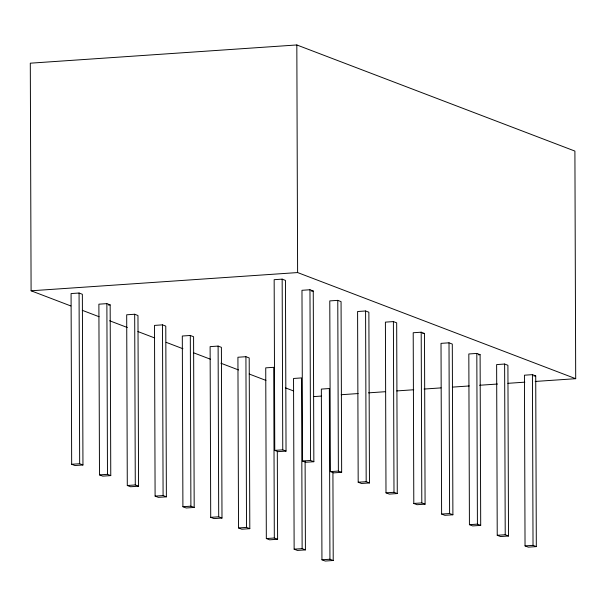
<?xml version="1.0" encoding="UTF-8"?>
<svg xmlns="http://www.w3.org/2000/svg" width="606" height="606" viewBox="0 0 606 606"><rect width="100%" height="100%" fill="white"/><g stroke="black" fill="none" stroke-linecap="round" stroke-linejoin="round"><path stroke-width="0.91" d="M535.204 381.454L575.7 378.689L574.905 151.083L296.826 44.958L30.3 63.183L31.095 290.789L70.819 305.947M31.095 290.789L297.614 272.564L575.7 378.689M79.068 293.024L71.076 293.569L71.667 464.279L74.955 465.529L82.954 464.984L82.355 294.281L79.068 293.024L79.666 463.726L82.954 464.984M282.161 279.139L274.162 279.684L274.76 450.387L278.048 451.644L286.04 451.099L285.449 280.396L282.161 279.139L282.76 449.841L286.04 451.099M106.876 303.636L98.884 304.182L99.482 474.892L102.762 476.142L110.762 475.596L110.163 304.894L106.876 303.636L107.474 474.339L110.762 475.596M309.969 289.751L301.977 290.297L302.568 460.999L305.856 462.257L313.847 461.711L313.257 291.009L309.969 289.751L310.567 460.454L313.847 461.711M108.383 305.015L110.163 304.894M311.476 291.13L313.257 291.009M134.684 314.249L126.692 314.794L127.29 485.504L130.57 486.754L138.569 486.209L137.971 315.506L134.684 314.249L135.282 484.952L138.569 486.209M337.777 300.364L329.785 300.909L330.376 471.612L333.664 472.869L341.655 472.324L341.064 301.621L337.777 300.364L338.375 471.067L341.655 472.324M162.499 324.861L154.5 325.407L155.098 496.109L158.378 497.367L166.377 496.822L165.779 326.119L162.499 324.861L163.09 495.564L166.377 496.822M365.585 310.976L357.593 311.522L358.184 482.224L361.471 483.482L369.463 482.937L368.872 312.226L365.585 310.976L366.183 481.679L369.463 482.937M190.307 335.474L182.308 336.019L182.906 506.722L186.186 507.979L194.185 507.434L193.587 336.731L190.307 335.474L190.898 506.177L194.185 507.434M393.392 321.589L385.401 322.134L385.992 492.837L389.279 494.095L397.271 493.549L396.68 322.839L393.392 321.589L393.991 492.292L397.271 493.549M218.115 346.087L210.115 346.632L210.714 517.335L213.994 518.592L221.993 518.047L221.395 347.344L218.115 346.087L218.705 516.789L221.993 518.047M421.2 332.202L413.209 332.747L413.8 503.45L417.087 504.707L425.086 504.162L424.488 333.451L421.2 332.202L421.799 502.904L425.086 504.162M422.708 333.573L424.488 333.451M245.922 356.699L237.923 357.245L238.522 527.947L241.802 529.205L249.801 528.659L249.202 357.949L245.922 356.699L246.513 527.402L249.801 528.659M449.008 342.814L441.017 343.36L441.607 514.062L444.895 515.32L452.894 514.774L452.296 344.064L449.008 342.814L449.607 513.517L452.894 514.774M476.816 353.427L468.824 353.972L469.423 524.675L472.703 525.932L480.702 525.387L480.103 354.677L476.816 353.427L477.414 524.129L480.702 525.387M478.323 354.798L480.103 354.677M504.624 364.039L496.632 364.585L497.231 535.287L500.511 536.545L508.51 535.999L507.911 365.289L504.624 364.039L505.222 534.742L508.51 535.999M532.432 374.652L524.44 375.197L525.038 545.9L528.318 547.157L536.318 546.604L535.719 375.902L532.432 374.652L533.03 545.355L536.318 546.604M533.947 376.023L535.719 375.902M313.885 396.589L321.422 396.074M341.201 394.718L358.146 393.559M368.509 392.855L385.461 391.696M396.763 390.923L413.716 389.764M424.071 389.052L441.024 387.893M452.326 387.12L469.279 385.961M479.641 385.257L497.534 384.03M507.889 383.325L524.841 382.166M71.667 464.279L79.666 463.726M274.76 450.387L282.76 449.841M99.482 474.892L107.474 474.339M302.568 460.999L310.567 460.454M127.29 485.504L135.282 484.952M330.376 471.612L338.375 471.067M155.098 496.109L163.09 495.564M358.184 482.224L366.183 481.679M182.906 506.722L190.898 506.177M385.992 492.837L393.991 492.292M210.714 517.335L218.705 516.789M413.8 503.45L421.799 502.904M238.522 527.947L246.513 527.402M441.607 514.062L449.607 513.517M274.321 538.014L273.73 367.312L265.731 367.857L266.329 538.56L274.321 538.014L277.609 539.272L277.306 451.561M469.423 524.675L477.414 524.129M277.609 539.272L269.609 539.817L266.329 538.56M302.129 548.627L301.538 377.924L293.539 378.47L294.137 549.172L302.129 548.627L305.416 549.884L305.106 461.227M497.231 535.287L505.222 534.742M305.416 549.884L297.417 550.43L294.137 549.172M329.937 559.24L329.346 388.537L321.347 389.082L321.945 559.785L329.937 559.24L333.224 560.497L332.921 472.786M525.038 545.9L533.03 545.355M333.224 560.497L325.233 561.042L321.945 559.785M82.295 310.325L99.073 316.726M109.663 320.771L127.321 327.513M137.91 331.55L154.689 337.951M166.165 342.337L182.936 348.738M193.526 352.775L210.305 359.176M220.895 363.221L238.552 369.955M249.149 374L265.92 380.401M285.343 387.817L293.289 390.847M296.826 44.958L297.614 272.564"/></g></svg>
